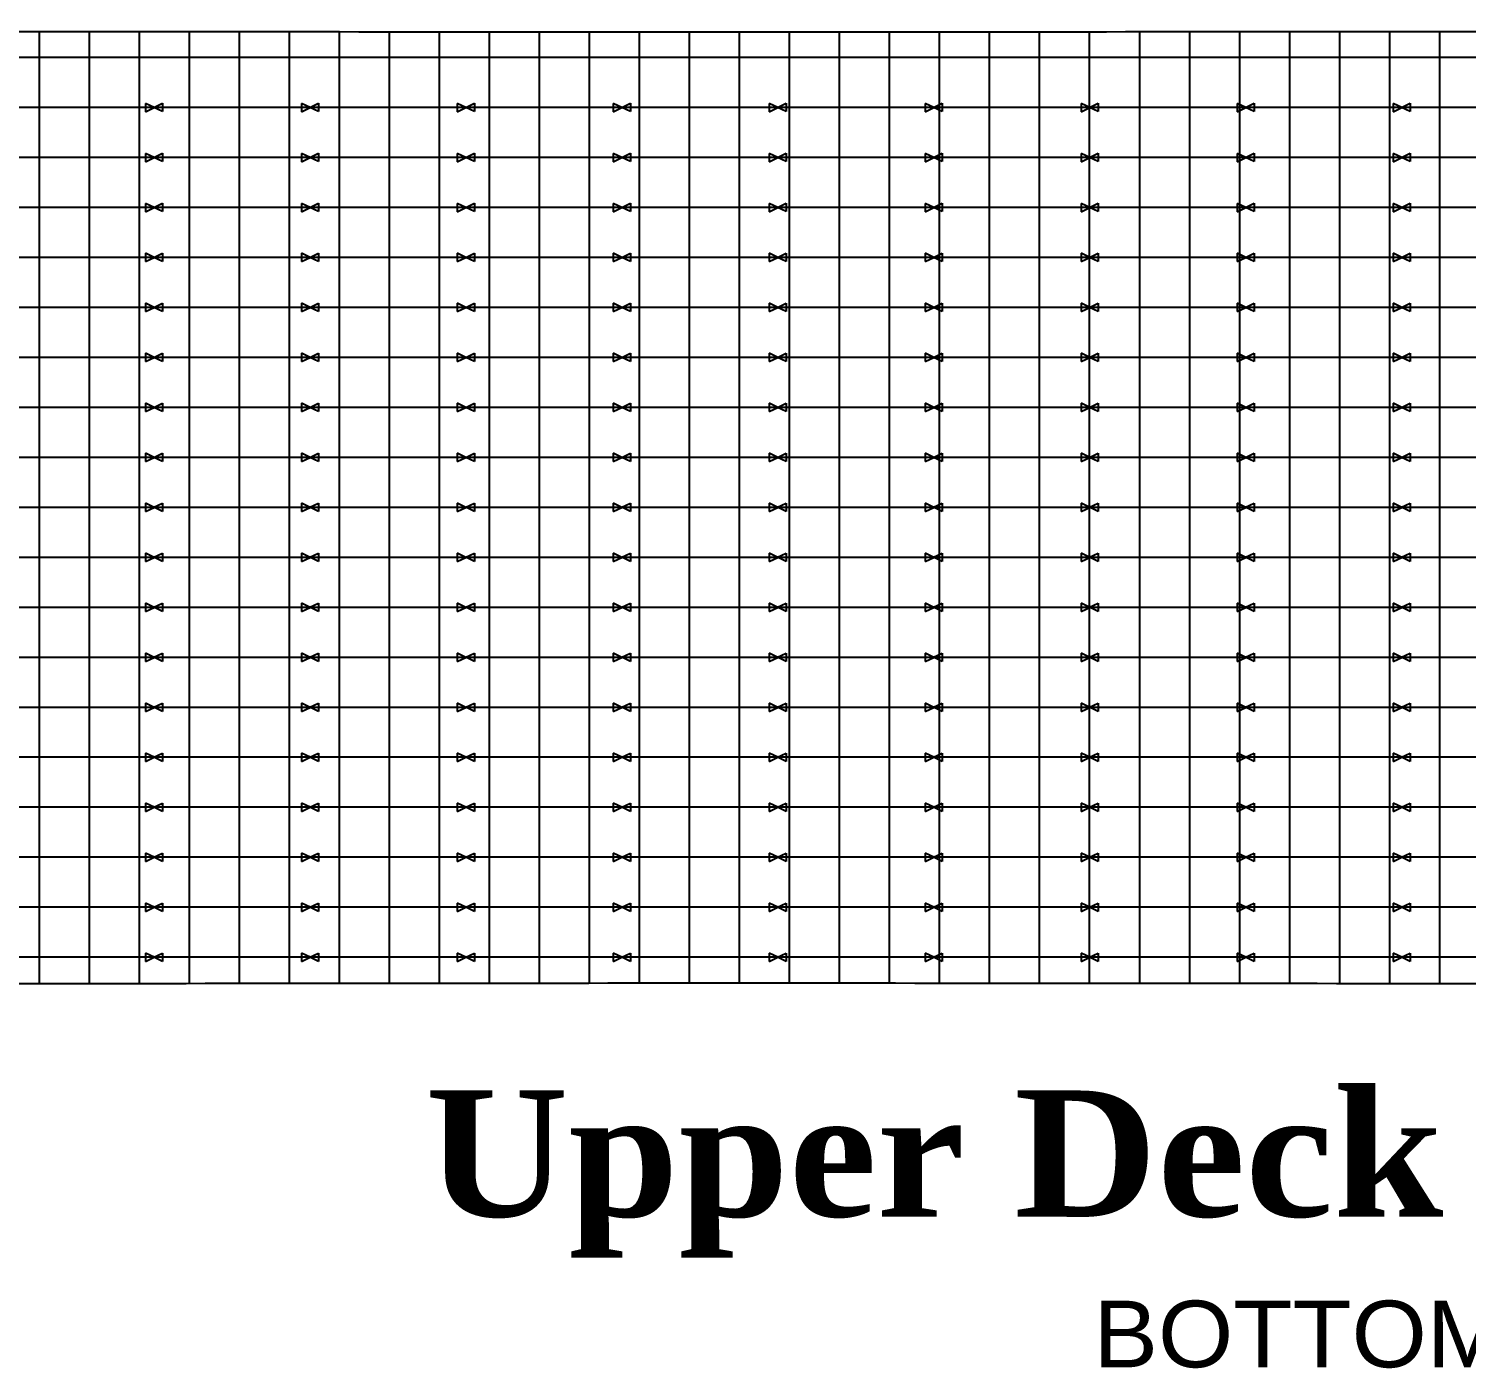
# Model space of a CAD drawing. Header units: millimetres. Extents: x -312175 to -205095, y 187857 to 277449.
# Drawn here: x -262059 to -244813, y 205973 to 222053 of the extents above; entities that cross this region are included whole.
import ezdxf

# ---------------------------------------------------------------- set-up
doc = ezdxf.new("R2010")
doc.units = ezdxf.units.MM
doc.header["$MEASUREMENT"] = 0
doc.layers.add('B.line', color=1, linetype='Continuous', lineweight=25)
doc.layers.add('WL-4 HB', color=1, linetype='Continuous')
doc.styles.add('MtXpl_Times_New_Roma_1', font='timesbd.ttf')
doc.styles.get("Standard").update_dxf_attribs({"font": 'arial.ttf', "height": 50})

msp = doc.modelspace()

# ---------------------------------------------------------------- linework, layer by layer
for p, q in [((-261935, 222020), (-261935, 210593)), ((-261335, 222020), (-261335, 210594)), ((-260735, 222020), (-260735, 210594)), ((-260135, 222019), (-260135, 210595)), ((-259535, 222018), (-259535, 210595)), ((-258935, 222018), (-258935, 210596)), ((-258335, 222017), (-258335, 210597)), ((-257735, 222017), (-257735, 210597)), ((-257135, 222016), (-257135, 210598)), ((-256535, 222016), (-256535, 210598)), ((-255935, 222015), (-255935, 210598)), ((-255335, 222015), (-255335, 210598)), ((-254735, 222015), (-254735, 210599)), ((-254135, 222015), (-254135, 210598)), ((-253535, 222015), (-253535, 210598)), ((-252935, 222016), (-252935, 210598)), ((-252335, 222016), (-252335, 210598)), ((-251735, 222016), (-251735, 210597)), ((-251135, 222017), (-251135, 210597)), ((-250535, 222017), (-250535, 210596)), ((-249935, 222018), (-249935, 210596)), ((-249335, 222019), (-249335, 210595)), ((-248735, 222019), (-248735, 210595)), ((-248135, 222020), (-248135, 210594)), ((-247535, 222020), (-247535, 210594)), ((-246935, 222020), (-246935, 210594)), ((-246335, 222020), (-246335, 210594)), ((-245735, 222020), (-245735, 210594)), ((-245135, 222019), (-245135, 210595)), ((-227781, 221707), (-277488, 221707)), ((-224978, 221107), (-281281, 221107)), ((-222378, 220507), (-282318, 220507)), ((-220034, 219907), (-283196, 219907)), ((-218233, 219307), (-284019, 219307)), ((-216733, 218707), (-284806, 218707)), ((-215436, 218107), (-285564, 218107)), ((-214268, 217507), (-286294, 217507)), ((-213177, 216907), (-287002, 216907)), ((-212121, 216307), (-287699, 216307)), ((-213177, 215707), (-287002, 215707)), ((-213177, 215707), (-287002, 215707)), ((-213177, 215707), (-287002, 215707)), ((-213177, 215707), (-287002, 215707)), ((-213177, 215707), (-287002, 215707)), ((-214268, 215107), (-286294, 215107)), ((-215436, 214507), (-285564, 214507)), ((-216733, 213907), (-284806, 213907)), ((-218233, 213307), (-284019, 213307)), ((-220034, 212707), (-283196, 212707)), ((-222378, 212107), (-282318, 212107)), ((-224978, 211507), (-281281, 211507)), ((-227781, 210907), (-277488, 210907))]:
    msp.add_line(p, q)
at = {"layer": 'B.line'}
for p, q in [((-260555, 221107), (-260658, 221157)), ((-260658, 221157), (-260658, 221107)), ((-260658, 221107), (-260658, 221057)), ((-260658, 221057), (-260555, 221107)), ((-260557, 221108), (-260453, 221158)), ((-260453, 221058), (-260557, 221108)), ((-260453, 221158), (-260453, 221108)), ((-260453, 221108), (-260453, 221058)), ((-258684, 221107), (-258788, 221157)), ((-258788, 221157), (-258788, 221107)), ((-258788, 221107), (-258788, 221057)), ((-258788, 221057), (-258684, 221107)), ((-258686, 221108), (-258582, 221158)), ((-258582, 221058), (-258686, 221108)), ((-258582, 221158), (-258582, 221108)), ((-258582, 221108), (-258582, 221058)), ((-256813, 221107), (-256917, 221157)), ((-256917, 221157), (-256917, 221107)), ((-256917, 221107), (-256917, 221057)), ((-256917, 221057), (-256813, 221107)), ((-256815, 221108), (-256712, 221158)), ((-256712, 221058), (-256815, 221108)), ((-256712, 221158), (-256712, 221108)), ((-256712, 221108), (-256712, 221058)), ((-254942, 221107), (-255046, 221157)), ((-255046, 221157), (-255046, 221107)), ((-255046, 221107), (-255046, 221057)), ((-255046, 221057), (-254942, 221107)), ((-254945, 221108), (-254841, 221158)), ((-254841, 221058), (-254945, 221108)), ((-254841, 221158), (-254841, 221108)), ((-254841, 221108), (-254841, 221058)), ((-253071, 221107), (-253175, 221157)), ((-253175, 221157), (-253175, 221107)), ((-253175, 221107), (-253175, 221057)), ((-253175, 221057), (-253071, 221107)), ((-253074, 221108), (-252970, 221158)), ((-252970, 221058), (-253074, 221108)), ((-252970, 221158), (-252970, 221108)), ((-252970, 221108), (-252970, 221058)), ((-251200, 221107), (-251304, 221157)), ((-251304, 221157), (-251304, 221107)), ((-251304, 221107), (-251304, 221057)), ((-251304, 221057), (-251200, 221107)), ((-251203, 221108), (-251099, 221158)), ((-251099, 221058), (-251203, 221108)), ((-251099, 221158), (-251099, 221108)), ((-251099, 221108), (-251099, 221058)), ((-249329, 221107), (-249433, 221157)), ((-249433, 221157), (-249433, 221107)), ((-249433, 221107), (-249433, 221057)), ((-249433, 221057), (-249329, 221107)), ((-249332, 221108), (-249228, 221158)), ((-249228, 221058), (-249332, 221108)), ((-249228, 221158), (-249228, 221108)), ((-249228, 221108), (-249228, 221058)), ((-247458, 221107), (-247562, 221157)), ((-247562, 221157), (-247562, 221107)), ((-247562, 221107), (-247562, 221057)), ((-247562, 221057), (-247458, 221107)), ((-247461, 221108), (-247357, 221158)), ((-247357, 221058), (-247461, 221108)), ((-247357, 221158), (-247357, 221108)), ((-247357, 221108), (-247357, 221058)), ((-245587, 221107), (-245691, 221157)), ((-245691, 221157), (-245691, 221107)), ((-245691, 221107), (-245691, 221057)), ((-245691, 221057), (-245587, 221107)), ((-245590, 221108), (-245486, 221158)), ((-245486, 221058), (-245590, 221108)), ((-245486, 221158), (-245486, 221108)), ((-245486, 221108), (-245486, 221058)), ((-260555, 220507), (-260658, 220557)), ((-260658, 220557), (-260658, 220507)), ((-260658, 220507), (-260658, 220457)), ((-260658, 220457), (-260555, 220507)), ((-260557, 220508), (-260453, 220558)), ((-260453, 220458), (-260557, 220508)), ((-260453, 220558), (-260453, 220508)), ((-260453, 220508), (-260453, 220458)), ((-258684, 220507), (-258788, 220557)), ((-258788, 220557), (-258788, 220507)), ((-258788, 220507), (-258788, 220457)), ((-258788, 220457), (-258684, 220507)), ((-258686, 220508), (-258582, 220558)), ((-258582, 220458), (-258686, 220508)), ((-258582, 220558), (-258582, 220508)), ((-258582, 220508), (-258582, 220458)), ((-256813, 220507), (-256917, 220557)), ((-256917, 220557), (-256917, 220507)), ((-256917, 220507), (-256917, 220457)), ((-256917, 220457), (-256813, 220507)), ((-256815, 220508), (-256712, 220558)), ((-256712, 220458), (-256815, 220508)), ((-256712, 220558), (-256712, 220508)), ((-256712, 220508), (-256712, 220458)), ((-254942, 220507), (-255046, 220557)), ((-255046, 220557), (-255046, 220507)), ((-255046, 220507), (-255046, 220457)), ((-255046, 220457), (-254942, 220507)), ((-254945, 220508), (-254841, 220558)), ((-254841, 220458), (-254945, 220508)), ((-254841, 220558), (-254841, 220508)), ((-254841, 220508), (-254841, 220458)), ((-253071, 220507), (-253175, 220557)), ((-253175, 220557), (-253175, 220507)), ((-253175, 220507), (-253175, 220457)), ((-253175, 220457), (-253071, 220507)), ((-253074, 220508), (-252970, 220558)), ((-252970, 220458), (-253074, 220508)), ((-252970, 220558), (-252970, 220508)), ((-252970, 220508), (-252970, 220458)), ((-251200, 220507), (-251304, 220557)), ((-251304, 220557), (-251304, 220507)), ((-251304, 220507), (-251304, 220457)), ((-251304, 220457), (-251200, 220507)), ((-251203, 220508), (-251099, 220558)), ((-251099, 220458), (-251203, 220508)), ((-251099, 220558), (-251099, 220508)), ((-251099, 220508), (-251099, 220458)), ((-249329, 220507), (-249433, 220557)), ((-249433, 220557), (-249433, 220507)), ((-249433, 220507), (-249433, 220457)), ((-249433, 220457), (-249329, 220507)), ((-249332, 220508), (-249228, 220558)), ((-249228, 220458), (-249332, 220508)), ((-249228, 220558), (-249228, 220508)), ((-249228, 220508), (-249228, 220458)), ((-247458, 220507), (-247562, 220557)), ((-247562, 220557), (-247562, 220507)), ((-247562, 220507), (-247562, 220457)), ((-247562, 220457), (-247458, 220507)), ((-247461, 220508), (-247357, 220558)), ((-247357, 220458), (-247461, 220508)), ((-247357, 220558), (-247357, 220508)), ((-247357, 220508), (-247357, 220458)), ((-245587, 220507), (-245691, 220557)), ((-245691, 220557), (-245691, 220507)), ((-245691, 220507), (-245691, 220457)), ((-245691, 220457), (-245587, 220507)), ((-245590, 220508), (-245486, 220558)), ((-245486, 220458), (-245590, 220508)), ((-245486, 220558), (-245486, 220508)), ((-245486, 220508), (-245486, 220458)), ((-260555, 219907), (-260658, 219957)), ((-260658, 219957), (-260658, 219907)), ((-260658, 219907), (-260658, 219857)), ((-260658, 219857), (-260555, 219907)), ((-260557, 219908), (-260453, 219958)), ((-260453, 219858), (-260557, 219908)), ((-260453, 219958), (-260453, 219908)), ((-260453, 219908), (-260453, 219858)), ((-258684, 219907), (-258788, 219957)), ((-258788, 219957), (-258788, 219907)), ((-258788, 219907), (-258788, 219857)), ((-258788, 219857), (-258684, 219907)), ((-258686, 219908), (-258582, 219958)), ((-258582, 219858), (-258686, 219908)), ((-258582, 219958), (-258582, 219908)), ((-258582, 219908), (-258582, 219858)), ((-256813, 219907), (-256917, 219957)), ((-256917, 219957), (-256917, 219907)), ((-256917, 219907), (-256917, 219857)), ((-256917, 219857), (-256813, 219907)), ((-256815, 219908), (-256712, 219958)), ((-256712, 219858), (-256815, 219908)), ((-256712, 219958), (-256712, 219908)), ((-256712, 219908), (-256712, 219858)), ((-254942, 219907), (-255046, 219957)), ((-255046, 219957), (-255046, 219907)), ((-255046, 219907), (-255046, 219857)), ((-255046, 219857), (-254942, 219907)), ((-254945, 219908), (-254841, 219958)), ((-254841, 219858), (-254945, 219908)), ((-254841, 219958), (-254841, 219908)), ((-254841, 219908), (-254841, 219858)), ((-253071, 219907), (-253175, 219957)), ((-253175, 219957), (-253175, 219907)), ((-253175, 219907), (-253175, 219857)), ((-253175, 219857), (-253071, 219907)), ((-253074, 219908), (-252970, 219958)), ((-252970, 219858), (-253074, 219908)), ((-252970, 219958), (-252970, 219908)), ((-252970, 219908), (-252970, 219858)), ((-251200, 219907), (-251304, 219957)), ((-251304, 219957), (-251304, 219907)), ((-251304, 219907), (-251304, 219857)), ((-251304, 219857), (-251200, 219907)), ((-251203, 219908), (-251099, 219958)), ((-251099, 219858), (-251203, 219908)), ((-251099, 219958), (-251099, 219908)), ((-251099, 219908), (-251099, 219858)), ((-249329, 219907), (-249433, 219957)), ((-249433, 219957), (-249433, 219907)), ((-249433, 219907), (-249433, 219857)), ((-249433, 219857), (-249329, 219907)), ((-249332, 219908), (-249228, 219958)), ((-249228, 219858), (-249332, 219908)), ((-249228, 219958), (-249228, 219908)), ((-249228, 219908), (-249228, 219858)), ((-247458, 219907), (-247562, 219957)), ((-247562, 219957), (-247562, 219907)), ((-247562, 219907), (-247562, 219857)), ((-247562, 219857), (-247458, 219907)), ((-247461, 219908), (-247357, 219958)), ((-247357, 219858), (-247461, 219908)), ((-247357, 219958), (-247357, 219908)), ((-247357, 219908), (-247357, 219858)), ((-245587, 219907), (-245691, 219957)), ((-245691, 219957), (-245691, 219907)), ((-245691, 219907), (-245691, 219857)), ((-245691, 219857), (-245587, 219907)), ((-245590, 219908), (-245486, 219958)), ((-245486, 219858), (-245590, 219908)), ((-245486, 219958), (-245486, 219908)), ((-245486, 219908), (-245486, 219858)), ((-260555, 219307), (-260658, 219357)), ((-260658, 219357), (-260658, 219307)), ((-260658, 219307), (-260658, 219257)), ((-260658, 219257), (-260555, 219307)), ((-260557, 219308), (-260453, 219358)), ((-260453, 219258), (-260557, 219308)), ((-260453, 219358), (-260453, 219308)), ((-260453, 219308), (-260453, 219258)), ((-258684, 219307), (-258788, 219357)), ((-258788, 219357), (-258788, 219307)), ((-258788, 219307), (-258788, 219257)), ((-258788, 219257), (-258684, 219307)), ((-258686, 219308), (-258582, 219358)), ((-258582, 219258), (-258686, 219308)), ((-258582, 219358), (-258582, 219308)), ((-258582, 219308), (-258582, 219258)), ((-256813, 219307), (-256917, 219357)), ((-256917, 219357), (-256917, 219307)), ((-256917, 219307), (-256917, 219257)), ((-256917, 219257), (-256813, 219307)), ((-256815, 219308), (-256712, 219358)), ((-256712, 219258), (-256815, 219308)), ((-256712, 219358), (-256712, 219308)), ((-256712, 219308), (-256712, 219258)), ((-254942, 219307), (-255046, 219357)), ((-255046, 219357), (-255046, 219307)), ((-255046, 219307), (-255046, 219257)), ((-255046, 219257), (-254942, 219307)), ((-254945, 219308), (-254841, 219358)), ((-254841, 219258), (-254945, 219308)), ((-254841, 219358), (-254841, 219308)), ((-254841, 219308), (-254841, 219258)), ((-253071, 219307), (-253175, 219357)), ((-253175, 219357), (-253175, 219307)), ((-253175, 219307), (-253175, 219257)), ((-253175, 219257), (-253071, 219307)), ((-253074, 219308), (-252970, 219358)), ((-252970, 219258), (-253074, 219308)), ((-252970, 219358), (-252970, 219308)), ((-252970, 219308), (-252970, 219258)), ((-251200, 219307), (-251304, 219357)), ((-251304, 219357), (-251304, 219307)), ((-251304, 219307), (-251304, 219257)), ((-251304, 219257), (-251200, 219307)), ((-251203, 219308), (-251099, 219358)), ((-251099, 219258), (-251203, 219308)), ((-251099, 219358), (-251099, 219308)), ((-251099, 219308), (-251099, 219258)), ((-249329, 219307), (-249433, 219357)), ((-249433, 219357), (-249433, 219307)), ((-249433, 219307), (-249433, 219257)), ((-249433, 219257), (-249329, 219307)), ((-249332, 219308), (-249228, 219358)), ((-249228, 219258), (-249332, 219308)), ((-249228, 219358), (-249228, 219308)), ((-249228, 219308), (-249228, 219258)), ((-247458, 219307), (-247562, 219357)), ((-247562, 219357), (-247562, 219307)), ((-247562, 219307), (-247562, 219257)), ((-247562, 219257), (-247458, 219307)), ((-247461, 219308), (-247357, 219358)), ((-247357, 219258), (-247461, 219308)), ((-247357, 219358), (-247357, 219308)), ((-247357, 219308), (-247357, 219258)), ((-245587, 219307), (-245691, 219357)), ((-245691, 219357), (-245691, 219307)), ((-245691, 219307), (-245691, 219257)), ((-245691, 219257), (-245587, 219307)), ((-245590, 219308), (-245486, 219358)), ((-245486, 219258), (-245590, 219308)), ((-245486, 219358), (-245486, 219308)), ((-245486, 219308), (-245486, 219258)), ((-260555, 218707), (-260658, 218757)), ((-260658, 218757), (-260658, 218707)), ((-260658, 218707), (-260658, 218657)), ((-260658, 218657), (-260555, 218707)), ((-260557, 218708), (-260453, 218758)), ((-260453, 218658), (-260557, 218708)), ((-260453, 218758), (-260453, 218708)), ((-260453, 218708), (-260453, 218658)), ((-258684, 218707), (-258788, 218757)), ((-258788, 218757), (-258788, 218707)), ((-258788, 218707), (-258788, 218657)), ((-258788, 218657), (-258684, 218707)), ((-258686, 218708), (-258582, 218758)), ((-258582, 218658), (-258686, 218708)), ((-258582, 218758), (-258582, 218708)), ((-258582, 218708), (-258582, 218658)), ((-256813, 218707), (-256917, 218757)), ((-256917, 218757), (-256917, 218707)), ((-256917, 218707), (-256917, 218657)), ((-256917, 218657), (-256813, 218707)), ((-256815, 218708), (-256712, 218758)), ((-256712, 218658), (-256815, 218708)), ((-256712, 218758), (-256712, 218708)), ((-256712, 218708), (-256712, 218658)), ((-254942, 218707), (-255046, 218757)), ((-255046, 218757), (-255046, 218707)), ((-255046, 218707), (-255046, 218657)), ((-255046, 218657), (-254942, 218707)), ((-254945, 218708), (-254841, 218758)), ((-254841, 218658), (-254945, 218708)), ((-254841, 218758), (-254841, 218708)), ((-254841, 218708), (-254841, 218658)), ((-253071, 218707), (-253175, 218757)), ((-253175, 218757), (-253175, 218707)), ((-253175, 218707), (-253175, 218657)), ((-253175, 218657), (-253071, 218707)), ((-253074, 218708), (-252970, 218758)), ((-252970, 218658), (-253074, 218708)), ((-252970, 218758), (-252970, 218708)), ((-252970, 218708), (-252970, 218658)), ((-251200, 218707), (-251304, 218757)), ((-251304, 218757), (-251304, 218707)), ((-251304, 218707), (-251304, 218657)), ((-251304, 218657), (-251200, 218707)), ((-251203, 218708), (-251099, 218758)), ((-251099, 218658), (-251203, 218708)), ((-251099, 218758), (-251099, 218708)), ((-251099, 218708), (-251099, 218658)), ((-249329, 218707), (-249433, 218757)), ((-249433, 218757), (-249433, 218707)), ((-249433, 218707), (-249433, 218657)), ((-249433, 218657), (-249329, 218707)), ((-249332, 218708), (-249228, 218758)), ((-249228, 218658), (-249332, 218708)), ((-249228, 218758), (-249228, 218708)), ((-249228, 218708), (-249228, 218658)), ((-247458, 218707), (-247562, 218757)), ((-247562, 218757), (-247562, 218707)), ((-247562, 218707), (-247562, 218657)), ((-247562, 218657), (-247458, 218707)), ((-247461, 218708), (-247357, 218758)), ((-247357, 218658), (-247461, 218708)), ((-247357, 218758), (-247357, 218708)), ((-247357, 218708), (-247357, 218658)), ((-245587, 218707), (-245691, 218757)), ((-245691, 218757), (-245691, 218707)), ((-245691, 218707), (-245691, 218657)), ((-245691, 218657), (-245587, 218707)), ((-245590, 218708), (-245486, 218758)), ((-245486, 218658), (-245590, 218708)), ((-245486, 218758), (-245486, 218708)), ((-245486, 218708), (-245486, 218658)), ((-260555, 218107), (-260658, 218157)), ((-260658, 218157), (-260658, 218107)), ((-260557, 218108), (-260453, 218158)), ((-260453, 218158), (-260453, 218108)), ((-258684, 218107), (-258788, 218157)), ((-258788, 218157), (-258788, 218107)), ((-258686, 218108), (-258582, 218158)), ((-258582, 218158), (-258582, 218108)), ((-256813, 218107), (-256917, 218157)), ((-256917, 218157), (-256917, 218107)), ((-256815, 218108), (-256712, 218158)), ((-256712, 218158), (-256712, 218108)), ((-254942, 218107), (-255046, 218157)), ((-255046, 218157), (-255046, 218107)), ((-254945, 218108), (-254841, 218158)), ((-254841, 218158), (-254841, 218108)), ((-253071, 218107), (-253175, 218157)), ((-253175, 218157), (-253175, 218107)), ((-253074, 218108), (-252970, 218158)), ((-252970, 218158), (-252970, 218108)), ((-251200, 218107), (-251304, 218157)), ((-251304, 218157), (-251304, 218107)), ((-251203, 218108), (-251099, 218158)), ((-251099, 218158), (-251099, 218108)), ((-249329, 218107), (-249433, 218157)), ((-249433, 218157), (-249433, 218107)), ((-249332, 218108), (-249228, 218158)), ((-249228, 218158), (-249228, 218108)), ((-247458, 218107), (-247562, 218157)), ((-247562, 218157), (-247562, 218107)), ((-247461, 218108), (-247357, 218158)), ((-247357, 218158), (-247357, 218108)), ((-245587, 218107), (-245691, 218157)), ((-245691, 218157), (-245691, 218107)), ((-245590, 218108), (-245486, 218158)), ((-245486, 218158), (-245486, 218108)), ((-260658, 218107), (-260658, 218057)), ((-260658, 218057), (-260555, 218107)), ((-260453, 218058), (-260557, 218108)), ((-260453, 218108), (-260453, 218058)), ((-258788, 218107), (-258788, 218057)), ((-258788, 218057), (-258684, 218107)), ((-258582, 218058), (-258686, 218108)), ((-258582, 218108), (-258582, 218058)), ((-256917, 218107), (-256917, 218057)), ((-256917, 218057), (-256813, 218107)), ((-256712, 218058), (-256815, 218108)), ((-256712, 218108), (-256712, 218058)), ((-255046, 218107), (-255046, 218057)), ((-255046, 218057), (-254942, 218107)), ((-254841, 218058), (-254945, 218108)), ((-254841, 218108), (-254841, 218058)), ((-253175, 218107), (-253175, 218057)), ((-253175, 218057), (-253071, 218107)), ((-252970, 218058), (-253074, 218108)), ((-252970, 218108), (-252970, 218058)), ((-251304, 218107), (-251304, 218057)), ((-251304, 218057), (-251200, 218107)), ((-251099, 218058), (-251203, 218108)), ((-251099, 218108), (-251099, 218058)), ((-249433, 218107), (-249433, 218057)), ((-249433, 218057), (-249329, 218107)), ((-249228, 218058), (-249332, 218108)), ((-249228, 218108), (-249228, 218058)), ((-247562, 218107), (-247562, 218057)), ((-247562, 218057), (-247458, 218107)), ((-247357, 218058), (-247461, 218108)), ((-247357, 218108), (-247357, 218058)), ((-245691, 218107), (-245691, 218057)), ((-245691, 218057), (-245587, 218107)), ((-245486, 218058), (-245590, 218108)), ((-245486, 218108), (-245486, 218058)), ((-260555, 217507), (-260658, 217557)), ((-260658, 217557), (-260658, 217507)), ((-260658, 217507), (-260658, 217457)), ((-260658, 217457), (-260555, 217507)), ((-260557, 217508), (-260453, 217558)), ((-260453, 217458), (-260557, 217508)), ((-260453, 217558), (-260453, 217508)), ((-260453, 217508), (-260453, 217458)), ((-258684, 217507), (-258788, 217557)), ((-258788, 217557), (-258788, 217507)), ((-258788, 217507), (-258788, 217457)), ((-258788, 217457), (-258684, 217507)), ((-258686, 217508), (-258582, 217558)), ((-258582, 217458), (-258686, 217508)), ((-258582, 217558), (-258582, 217508)), ((-258582, 217508), (-258582, 217458)), ((-256813, 217507), (-256917, 217557)), ((-256917, 217557), (-256917, 217507)), ((-256917, 217507), (-256917, 217457)), ((-256917, 217457), (-256813, 217507)), ((-256815, 217508), (-256712, 217558)), ((-256712, 217458), (-256815, 217508)), ((-256712, 217558), (-256712, 217508)), ((-256712, 217508), (-256712, 217458)), ((-254942, 217507), (-255046, 217557)), ((-255046, 217557), (-255046, 217507)), ((-255046, 217507), (-255046, 217457)), ((-255046, 217457), (-254942, 217507)), ((-254945, 217508), (-254841, 217558)), ((-254841, 217458), (-254945, 217508)), ((-254841, 217558), (-254841, 217508)), ((-254841, 217508), (-254841, 217458)), ((-253071, 217507), (-253175, 217557)), ((-253175, 217557), (-253175, 217507)), ((-253175, 217507), (-253175, 217457)), ((-253175, 217457), (-253071, 217507)), ((-253074, 217508), (-252970, 217558)), ((-252970, 217458), (-253074, 217508)), ((-252970, 217558), (-252970, 217508)), ((-252970, 217508), (-252970, 217458)), ((-251200, 217507), (-251304, 217557)), ((-251304, 217557), (-251304, 217507)), ((-251304, 217507), (-251304, 217457)), ((-251304, 217457), (-251200, 217507)), ((-251203, 217508), (-251099, 217558)), ((-251099, 217458), (-251203, 217508)), ((-251099, 217558), (-251099, 217508)), ((-251099, 217508), (-251099, 217458)), ((-249329, 217507), (-249433, 217557)), ((-249433, 217557), (-249433, 217507)), ((-249433, 217507), (-249433, 217457)), ((-249433, 217457), (-249329, 217507)), ((-249332, 217508), (-249228, 217558)), ((-249228, 217458), (-249332, 217508)), ((-249228, 217558), (-249228, 217508)), ((-249228, 217508), (-249228, 217458)), ((-247458, 217507), (-247562, 217557)), ((-247562, 217557), (-247562, 217507)), ((-247562, 217507), (-247562, 217457)), ((-247562, 217457), (-247458, 217507)), ((-247461, 217508), (-247357, 217558)), ((-247357, 217458), (-247461, 217508)), ((-247357, 217558), (-247357, 217508)), ((-247357, 217508), (-247357, 217458)), ((-245587, 217507), (-245691, 217557)), ((-245691, 217557), (-245691, 217507)), ((-245691, 217507), (-245691, 217457)), ((-245691, 217457), (-245587, 217507)), ((-245590, 217508), (-245486, 217558)), ((-245486, 217458), (-245590, 217508)), ((-245486, 217558), (-245486, 217508)), ((-245486, 217508), (-245486, 217458)), ((-260555, 216907), (-260658, 216957)), ((-260658, 216957), (-260658, 216907)), ((-260557, 216908), (-260453, 216958)), ((-260453, 216958), (-260453, 216908)), ((-258684, 216907), (-258788, 216957)), ((-258788, 216957), (-258788, 216907)), ((-258686, 216908), (-258582, 216958)), ((-258582, 216958), (-258582, 216908)), ((-256813, 216907), (-256917, 216957)), ((-256917, 216957), (-256917, 216907)), ((-256815, 216908), (-256712, 216958)), ((-256712, 216958), (-256712, 216908)), ((-254942, 216907), (-255046, 216957)), ((-255046, 216957), (-255046, 216907)), ((-254945, 216908), (-254841, 216958)), ((-254841, 216958), (-254841, 216908)), ((-253071, 216907), (-253175, 216957)), ((-253175, 216957), (-253175, 216907)), ((-253074, 216908), (-252970, 216958)), ((-252970, 216958), (-252970, 216908)), ((-251200, 216907), (-251304, 216957)), ((-251304, 216957), (-251304, 216907)), ((-251203, 216908), (-251099, 216958)), ((-251099, 216958), (-251099, 216908)), ((-249329, 216907), (-249433, 216957)), ((-249433, 216957), (-249433, 216907)), ((-249332, 216908), (-249228, 216958)), ((-249228, 216958), (-249228, 216908)), ((-247458, 216907), (-247562, 216957)), ((-247562, 216957), (-247562, 216907)), ((-247461, 216908), (-247357, 216958)), ((-247357, 216958), (-247357, 216908)), ((-245587, 216907), (-245691, 216957)), ((-245691, 216957), (-245691, 216907)), ((-245590, 216908), (-245486, 216958)), ((-245486, 216958), (-245486, 216908)), ((-260658, 216907), (-260658, 216857)), ((-260658, 216857), (-260555, 216907)), ((-260453, 216858), (-260557, 216908)), ((-260453, 216908), (-260453, 216858)), ((-258788, 216907), (-258788, 216857)), ((-258788, 216857), (-258684, 216907)), ((-258582, 216858), (-258686, 216908)), ((-258582, 216908), (-258582, 216858)), ((-256917, 216907), (-256917, 216857)), ((-256917, 216857), (-256813, 216907)), ((-256712, 216858), (-256815, 216908)), ((-256712, 216908), (-256712, 216858)), ((-255046, 216907), (-255046, 216857)), ((-255046, 216857), (-254942, 216907)), ((-254841, 216858), (-254945, 216908)), ((-254841, 216908), (-254841, 216858)), ((-253175, 216907), (-253175, 216857)), ((-253175, 216857), (-253071, 216907)), ((-252970, 216858), (-253074, 216908)), ((-252970, 216908), (-252970, 216858)), ((-251304, 216907), (-251304, 216857)), ((-251304, 216857), (-251200, 216907)), ((-251099, 216858), (-251203, 216908)), ((-251099, 216908), (-251099, 216858)), ((-249433, 216907), (-249433, 216857)), ((-249433, 216857), (-249329, 216907)), ((-249228, 216858), (-249332, 216908)), ((-249228, 216908), (-249228, 216858)), ((-247562, 216907), (-247562, 216857)), ((-247562, 216857), (-247458, 216907)), ((-247357, 216858), (-247461, 216908)), ((-247357, 216908), (-247357, 216858)), ((-245691, 216907), (-245691, 216857)), ((-245691, 216857), (-245587, 216907)), ((-245486, 216858), (-245590, 216908)), ((-245486, 216908), (-245486, 216858)), ((-260555, 216307), (-260658, 216357)), ((-260658, 216357), (-260658, 216307)), ((-260658, 216307), (-260658, 216257)), ((-260658, 216257), (-260555, 216307)), ((-260557, 216308), (-260453, 216358)), ((-260453, 216258), (-260557, 216308)), ((-260453, 216358), (-260453, 216308)), ((-260453, 216308), (-260453, 216258)), ((-258684, 216307), (-258788, 216357)), ((-258788, 216357), (-258788, 216307)), ((-258788, 216307), (-258788, 216257)), ((-258788, 216257), (-258684, 216307)), ((-258686, 216308), (-258582, 216358)), ((-258582, 216258), (-258686, 216308)), ((-258582, 216358), (-258582, 216308)), ((-258582, 216308), (-258582, 216258)), ((-256813, 216307), (-256917, 216357)), ((-256917, 216357), (-256917, 216307)), ((-256917, 216307), (-256917, 216257)), ((-256917, 216257), (-256813, 216307)), ((-256815, 216308), (-256712, 216358)), ((-256712, 216258), (-256815, 216308)), ((-256712, 216358), (-256712, 216308)), ((-256712, 216308), (-256712, 216258)), ((-254942, 216307), (-255046, 216357)), ((-255046, 216357), (-255046, 216307)), ((-255046, 216307), (-255046, 216257)), ((-255046, 216257), (-254942, 216307)), ((-254945, 216308), (-254841, 216358)), ((-254841, 216258), (-254945, 216308)), ((-254841, 216358), (-254841, 216308)), ((-254841, 216308), (-254841, 216258)), ((-253071, 216307), (-253175, 216357)), ((-253175, 216357), (-253175, 216307)), ((-253175, 216307), (-253175, 216257)), ((-253175, 216257), (-253071, 216307)), ((-253074, 216308), (-252970, 216358)), ((-252970, 216258), (-253074, 216308)), ((-252970, 216358), (-252970, 216308)), ((-252970, 216308), (-252970, 216258)), ((-251200, 216307), (-251304, 216357)), ((-251304, 216357), (-251304, 216307)), ((-251304, 216307), (-251304, 216257)), ((-251304, 216257), (-251200, 216307)), ((-251203, 216308), (-251099, 216358)), ((-251099, 216258), (-251203, 216308)), ((-251099, 216358), (-251099, 216308)), ((-251099, 216308), (-251099, 216258)), ((-249329, 216307), (-249433, 216357)), ((-249433, 216357), (-249433, 216307)), ((-249433, 216307), (-249433, 216257)), ((-249433, 216257), (-249329, 216307)), ((-249332, 216308), (-249228, 216358)), ((-249228, 216258), (-249332, 216308)), ((-249228, 216358), (-249228, 216308)), ((-249228, 216308), (-249228, 216258)), ((-247458, 216307), (-247562, 216357)), ((-247562, 216357), (-247562, 216307)), ((-247562, 216307), (-247562, 216257)), ((-247562, 216257), (-247458, 216307)), ((-247461, 216308), (-247357, 216358)), ((-247357, 216258), (-247461, 216308)), ((-247357, 216358), (-247357, 216308)), ((-247357, 216308), (-247357, 216258)), ((-245587, 216307), (-245691, 216357)), ((-245691, 216357), (-245691, 216307)), ((-245691, 216307), (-245691, 216257)), ((-245691, 216257), (-245587, 216307)), ((-245590, 216308), (-245486, 216358)), ((-245486, 216258), (-245590, 216308)), ((-245486, 216358), (-245486, 216308)), ((-245486, 216308), (-245486, 216258)), ((-260555, 215707), (-260658, 215757)), ((-260658, 215757), (-260658, 215707)), ((-260557, 215708), (-260453, 215758)), ((-260453, 215758), (-260453, 215708)), ((-258684, 215707), (-258788, 215757)), ((-258788, 215757), (-258788, 215707)), ((-258686, 215708), (-258582, 215758)), ((-258582, 215758), (-258582, 215708)), ((-256813, 215707), (-256917, 215757)), ((-256917, 215757), (-256917, 215707)), ((-256815, 215708), (-256712, 215758)), ((-256712, 215758), (-256712, 215708)), ((-254942, 215707), (-255046, 215757)), ((-255046, 215757), (-255046, 215707)), ((-254945, 215708), (-254841, 215758)), ((-254841, 215758), (-254841, 215708)), ((-253071, 215707), (-253175, 215757)), ((-253175, 215757), (-253175, 215707)), ((-253074, 215708), (-252970, 215758)), ((-252970, 215758), (-252970, 215708)), ((-251200, 215707), (-251304, 215757)), ((-251304, 215757), (-251304, 215707)), ((-251203, 215708), (-251099, 215758)), ((-251099, 215758), (-251099, 215708)), ((-249329, 215707), (-249433, 215757)), ((-249433, 215757), (-249433, 215707)), ((-249332, 215708), (-249228, 215758)), ((-249228, 215758), (-249228, 215708)), ((-247458, 215707), (-247562, 215757)), ((-247562, 215757), (-247562, 215707)), ((-247461, 215708), (-247357, 215758)), ((-247357, 215758), (-247357, 215708)), ((-245587, 215707), (-245691, 215757)), ((-245691, 215757), (-245691, 215707)), ((-245590, 215708), (-245486, 215758)), ((-245486, 215758), (-245486, 215708)), ((-260658, 215707), (-260658, 215657)), ((-260658, 215657), (-260555, 215707)), ((-260453, 215658), (-260557, 215708)), ((-260453, 215708), (-260453, 215658)), ((-258788, 215707), (-258788, 215657)), ((-258788, 215657), (-258684, 215707)), ((-258582, 215658), (-258686, 215708)), ((-258582, 215708), (-258582, 215658)), ((-256917, 215707), (-256917, 215657)), ((-256917, 215657), (-256813, 215707)), ((-256712, 215658), (-256815, 215708)), ((-256712, 215708), (-256712, 215658)), ((-255046, 215707), (-255046, 215657)), ((-255046, 215657), (-254942, 215707)), ((-254841, 215658), (-254945, 215708)), ((-254841, 215708), (-254841, 215658)), ((-253175, 215707), (-253175, 215657)), ((-253175, 215657), (-253071, 215707)), ((-252970, 215658), (-253074, 215708)), ((-252970, 215708), (-252970, 215658)), ((-251304, 215707), (-251304, 215657)), ((-251304, 215657), (-251200, 215707)), ((-251099, 215658), (-251203, 215708)), ((-251099, 215708), (-251099, 215658)), ((-249433, 215707), (-249433, 215657)), ((-249433, 215657), (-249329, 215707)), ((-249228, 215658), (-249332, 215708)), ((-249228, 215708), (-249228, 215658)), ((-247562, 215707), (-247562, 215657)), ((-247562, 215657), (-247458, 215707)), ((-247357, 215658), (-247461, 215708)), ((-247357, 215708), (-247357, 215658)), ((-245691, 215707), (-245691, 215657)), ((-245691, 215657), (-245587, 215707)), ((-245486, 215658), (-245590, 215708)), ((-245486, 215708), (-245486, 215658)), ((-260555, 215107), (-260658, 215157)), ((-260658, 215157), (-260658, 215107)), ((-260658, 215107), (-260658, 215057)), ((-260658, 215057), (-260555, 215107)), ((-260557, 215108), (-260453, 215158)), ((-260453, 215058), (-260557, 215108)), ((-260453, 215158), (-260453, 215108)), ((-260453, 215108), (-260453, 215058)), ((-258684, 215107), (-258788, 215157)), ((-258788, 215157), (-258788, 215107)), ((-258788, 215107), (-258788, 215057)), ((-258788, 215057), (-258684, 215107)), ((-258686, 215108), (-258582, 215158)), ((-258582, 215058), (-258686, 215108)), ((-258582, 215158), (-258582, 215108)), ((-258582, 215108), (-258582, 215058)), ((-256813, 215107), (-256917, 215157)), ((-256917, 215157), (-256917, 215107)), ((-256917, 215107), (-256917, 215057)), ((-256917, 215057), (-256813, 215107)), ((-256815, 215108), (-256712, 215158)), ((-256712, 215058), (-256815, 215108)), ((-256712, 215158), (-256712, 215108)), ((-256712, 215108), (-256712, 215058)), ((-254942, 215107), (-255046, 215157)), ((-255046, 215157), (-255046, 215107)), ((-255046, 215107), (-255046, 215057)), ((-255046, 215057), (-254942, 215107)), ((-254945, 215108), (-254841, 215158)), ((-254841, 215058), (-254945, 215108)), ((-254841, 215158), (-254841, 215108)), ((-254841, 215108), (-254841, 215058)), ((-253071, 215107), (-253175, 215157)), ((-253175, 215157), (-253175, 215107)), ((-253175, 215107), (-253175, 215057)), ((-253175, 215057), (-253071, 215107)), ((-253074, 215108), (-252970, 215158)), ((-252970, 215058), (-253074, 215108)), ((-252970, 215158), (-252970, 215108)), ((-252970, 215108), (-252970, 215058)), ((-251200, 215107), (-251304, 215157)), ((-251304, 215157), (-251304, 215107)), ((-251304, 215107), (-251304, 215057)), ((-251304, 215057), (-251200, 215107)), ((-251203, 215108), (-251099, 215158)), ((-251099, 215058), (-251203, 215108)), ((-251099, 215158), (-251099, 215108)), ((-251099, 215108), (-251099, 215058)), ((-249329, 215107), (-249433, 215157)), ((-249433, 215157), (-249433, 215107)), ((-249433, 215107), (-249433, 215057)), ((-249433, 215057), (-249329, 215107)), ((-249332, 215108), (-249228, 215158)), ((-249228, 215058), (-249332, 215108)), ((-249228, 215158), (-249228, 215108)), ((-249228, 215108), (-249228, 215058)), ((-247458, 215107), (-247562, 215157)), ((-247562, 215157), (-247562, 215107)), ((-247562, 215107), (-247562, 215057)), ((-247562, 215057), (-247458, 215107)), ((-247461, 215108), (-247357, 215158)), ((-247357, 215058), (-247461, 215108)), ((-247357, 215158), (-247357, 215108)), ((-247357, 215108), (-247357, 215058)), ((-245587, 215107), (-245691, 215157)), ((-245691, 215157), (-245691, 215107)), ((-245691, 215107), (-245691, 215057)), ((-245691, 215057), (-245587, 215107)), ((-245590, 215108), (-245486, 215158)), ((-245486, 215058), (-245590, 215108)), ((-245486, 215158), (-245486, 215108)), ((-245486, 215108), (-245486, 215058)), ((-260555, 214507), (-260658, 214557)), ((-260658, 214557), (-260658, 214507)), ((-260557, 214508), (-260453, 214558)), ((-260453, 214558), (-260453, 214508)), ((-258684, 214507), (-258788, 214557)), ((-258788, 214557), (-258788, 214507)), ((-258686, 214508), (-258582, 214558)), ((-258582, 214558), (-258582, 214508)), ((-256813, 214507), (-256917, 214557)), ((-256917, 214557), (-256917, 214507)), ((-256815, 214508), (-256712, 214558)), ((-256712, 214558), (-256712, 214508)), ((-254942, 214507), (-255046, 214557)), ((-255046, 214557), (-255046, 214507)), ((-254945, 214508), (-254841, 214558)), ((-254841, 214558), (-254841, 214508)), ((-253071, 214507), (-253175, 214557)), ((-253175, 214557), (-253175, 214507)), ((-253074, 214508), (-252970, 214558)), ((-252970, 214558), (-252970, 214508)), ((-251200, 214507), (-251304, 214557)), ((-251304, 214557), (-251304, 214507)), ((-251203, 214508), (-251099, 214558)), ((-251099, 214558), (-251099, 214508)), ((-249329, 214507), (-249433, 214557)), ((-249433, 214557), (-249433, 214507)), ((-249332, 214508), (-249228, 214558)), ((-249228, 214558), (-249228, 214508)), ((-247458, 214507), (-247562, 214557)), ((-247562, 214557), (-247562, 214507)), ((-247461, 214508), (-247357, 214558)), ((-247357, 214558), (-247357, 214508)), ((-245587, 214507), (-245691, 214557)), ((-245691, 214557), (-245691, 214507)), ((-245590, 214508), (-245486, 214558)), ((-245486, 214558), (-245486, 214508)), ((-260658, 214507), (-260658, 214457)), ((-260658, 214457), (-260555, 214507)), ((-260453, 214458), (-260557, 214508)), ((-260453, 214508), (-260453, 214458)), ((-258788, 214507), (-258788, 214457)), ((-258788, 214457), (-258684, 214507)), ((-258582, 214458), (-258686, 214508)), ((-258582, 214508), (-258582, 214458)), ((-256917, 214507), (-256917, 214457)), ((-256917, 214457), (-256813, 214507)), ((-256712, 214458), (-256815, 214508)), ((-256712, 214508), (-256712, 214458)), ((-255046, 214507), (-255046, 214457)), ((-255046, 214457), (-254942, 214507)), ((-254841, 214458), (-254945, 214508)), ((-254841, 214508), (-254841, 214458)), ((-253175, 214507), (-253175, 214457)), ((-253175, 214457), (-253071, 214507)), ((-252970, 214458), (-253074, 214508)), ((-252970, 214508), (-252970, 214458)), ((-251304, 214507), (-251304, 214457)), ((-251304, 214457), (-251200, 214507)), ((-251099, 214458), (-251203, 214508)), ((-251099, 214508), (-251099, 214458)), ((-249433, 214507), (-249433, 214457)), ((-249433, 214457), (-249329, 214507)), ((-249228, 214458), (-249332, 214508)), ((-249228, 214508), (-249228, 214458)), ((-247562, 214507), (-247562, 214457)), ((-247562, 214457), (-247458, 214507)), ((-247357, 214458), (-247461, 214508)), ((-247357, 214508), (-247357, 214458)), ((-245691, 214507), (-245691, 214457)), ((-245691, 214457), (-245587, 214507)), ((-245486, 214458), (-245590, 214508)), ((-245486, 214508), (-245486, 214458)), ((-260555, 213907), (-260658, 213957)), ((-260658, 213957), (-260658, 213907)), ((-260658, 213907), (-260658, 213857)), ((-260658, 213857), (-260555, 213907)), ((-260557, 213908), (-260453, 213958)), ((-260453, 213858), (-260557, 213908)), ((-260453, 213958), (-260453, 213908)), ((-260453, 213908), (-260453, 213858)), ((-258684, 213907), (-258788, 213957)), ((-258788, 213957), (-258788, 213907)), ((-258788, 213907), (-258788, 213857)), ((-258788, 213857), (-258684, 213907)), ((-258686, 213908), (-258582, 213958)), ((-258582, 213858), (-258686, 213908)), ((-258582, 213958), (-258582, 213908)), ((-258582, 213908), (-258582, 213858)), ((-256813, 213907), (-256917, 213957)), ((-256917, 213957), (-256917, 213907)), ((-256917, 213907), (-256917, 213857)), ((-256917, 213857), (-256813, 213907)), ((-256815, 213908), (-256712, 213958)), ((-256712, 213858), (-256815, 213908)), ((-256712, 213958), (-256712, 213908)), ((-256712, 213908), (-256712, 213858)), ((-254942, 213907), (-255046, 213957)), ((-255046, 213957), (-255046, 213907)), ((-255046, 213907), (-255046, 213857)), ((-255046, 213857), (-254942, 213907)), ((-254945, 213908), (-254841, 213958)), ((-254841, 213858), (-254945, 213908)), ((-254841, 213958), (-254841, 213908)), ((-254841, 213908), (-254841, 213858)), ((-253071, 213907), (-253175, 213957)), ((-253175, 213957), (-253175, 213907)), ((-253175, 213907), (-253175, 213857)), ((-253175, 213857), (-253071, 213907)), ((-253074, 213908), (-252970, 213958)), ((-252970, 213858), (-253074, 213908)), ((-252970, 213958), (-252970, 213908)), ((-252970, 213908), (-252970, 213858)), ((-251200, 213907), (-251304, 213957)), ((-251304, 213957), (-251304, 213907)), ((-251304, 213907), (-251304, 213857)), ((-251304, 213857), (-251200, 213907)), ((-251203, 213908), (-251099, 213958)), ((-251099, 213858), (-251203, 213908)), ((-251099, 213958), (-251099, 213908)), ((-251099, 213908), (-251099, 213858)), ((-249329, 213907), (-249433, 213957)), ((-249433, 213957), (-249433, 213907)), ((-249433, 213907), (-249433, 213857)), ((-249433, 213857), (-249329, 213907)), ((-249332, 213908), (-249228, 213958)), ((-249228, 213858), (-249332, 213908)), ((-249228, 213958), (-249228, 213908)), ((-249228, 213908), (-249228, 213858)), ((-247458, 213907), (-247562, 213957)), ((-247562, 213957), (-247562, 213907)), ((-247562, 213907), (-247562, 213857)), ((-247562, 213857), (-247458, 213907)), ((-247461, 213908), (-247357, 213958)), ((-247357, 213858), (-247461, 213908)), ((-247357, 213958), (-247357, 213908)), ((-247357, 213908), (-247357, 213858)), ((-245587, 213907), (-245691, 213957)), ((-245691, 213957), (-245691, 213907)), ((-245691, 213907), (-245691, 213857)), ((-245691, 213857), (-245587, 213907)), ((-245590, 213908), (-245486, 213958)), ((-245486, 213858), (-245590, 213908)), ((-245486, 213958), (-245486, 213908)), ((-245486, 213908), (-245486, 213858)), ((-260555, 213307), (-260658, 213357)), ((-260658, 213357), (-260658, 213307)), ((-260557, 213308), (-260453, 213358)), ((-260453, 213358), (-260453, 213308)), ((-258684, 213307), (-258788, 213357)), ((-258788, 213357), (-258788, 213307)), ((-258686, 213308), (-258582, 213358)), ((-258582, 213358), (-258582, 213308)), ((-256813, 213307), (-256917, 213357)), ((-256917, 213357), (-256917, 213307)), ((-256815, 213308), (-256712, 213358)), ((-256712, 213358), (-256712, 213308)), ((-254942, 213307), (-255046, 213357)), ((-255046, 213357), (-255046, 213307)), ((-254945, 213308), (-254841, 213358)), ((-254841, 213358), (-254841, 213308)), ((-253071, 213307), (-253175, 213357)), ((-253175, 213357), (-253175, 213307)), ((-253074, 213308), (-252970, 213358)), ((-252970, 213358), (-252970, 213308)), ((-251200, 213307), (-251304, 213357)), ((-251304, 213357), (-251304, 213307)), ((-251203, 213308), (-251099, 213358)), ((-251099, 213358), (-251099, 213308)), ((-249329, 213307), (-249433, 213357)), ((-249433, 213357), (-249433, 213307)), ((-249332, 213308), (-249228, 213358)), ((-249228, 213358), (-249228, 213308)), ((-247458, 213307), (-247562, 213357)), ((-247562, 213357), (-247562, 213307)), ((-247461, 213308), (-247357, 213358)), ((-247357, 213358), (-247357, 213308)), ((-245587, 213307), (-245691, 213357)), ((-245691, 213357), (-245691, 213307)), ((-245590, 213308), (-245486, 213358)), ((-245486, 213358), (-245486, 213308)), ((-260658, 213307), (-260658, 213257)), ((-260658, 213257), (-260555, 213307)), ((-260453, 213258), (-260557, 213308)), ((-260453, 213308), (-260453, 213258)), ((-258788, 213307), (-258788, 213257)), ((-258788, 213257), (-258684, 213307)), ((-258582, 213258), (-258686, 213308)), ((-258582, 213308), (-258582, 213258)), ((-256917, 213307), (-256917, 213257)), ((-256917, 213257), (-256813, 213307)), ((-256712, 213258), (-256815, 213308)), ((-256712, 213308), (-256712, 213258)), ((-255046, 213307), (-255046, 213257)), ((-255046, 213257), (-254942, 213307)), ((-254841, 213258), (-254945, 213308)), ((-254841, 213308), (-254841, 213258)), ((-253175, 213307), (-253175, 213257)), ((-253175, 213257), (-253071, 213307)), ((-252970, 213258), (-253074, 213308)), ((-252970, 213308), (-252970, 213258)), ((-251304, 213307), (-251304, 213257)), ((-251304, 213257), (-251200, 213307)), ((-251099, 213258), (-251203, 213308)), ((-251099, 213308), (-251099, 213258)), ((-249433, 213307), (-249433, 213257)), ((-249433, 213257), (-249329, 213307)), ((-249228, 213258), (-249332, 213308)), ((-249228, 213308), (-249228, 213258)), ((-247562, 213307), (-247562, 213257)), ((-247562, 213257), (-247458, 213307)), ((-247357, 213258), (-247461, 213308)), ((-247357, 213308), (-247357, 213258)), ((-245691, 213307), (-245691, 213257)), ((-245691, 213257), (-245587, 213307)), ((-245486, 213258), (-245590, 213308)), ((-245486, 213308), (-245486, 213258)), ((-260555, 212707), (-260658, 212757)), ((-260658, 212757), (-260658, 212707)), ((-260658, 212707), (-260658, 212657)), ((-260658, 212657), (-260555, 212707)), ((-260557, 212708), (-260453, 212758)), ((-260453, 212658), (-260557, 212708)), ((-260453, 212758), (-260453, 212708)), ((-260453, 212708), (-260453, 212658)), ((-258684, 212707), (-258788, 212757)), ((-258788, 212757), (-258788, 212707)), ((-258788, 212707), (-258788, 212657)), ((-258788, 212657), (-258684, 212707)), ((-258686, 212708), (-258582, 212758)), ((-258582, 212658), (-258686, 212708)), ((-258582, 212758), (-258582, 212708)), ((-258582, 212708), (-258582, 212658)), ((-256813, 212707), (-256917, 212757)), ((-256917, 212757), (-256917, 212707)), ((-256917, 212707), (-256917, 212657)), ((-256917, 212657), (-256813, 212707)), ((-256815, 212708), (-256712, 212758)), ((-256712, 212658), (-256815, 212708)), ((-256712, 212758), (-256712, 212708)), ((-256712, 212708), (-256712, 212658)), ((-254942, 212707), (-255046, 212757)), ((-255046, 212757), (-255046, 212707)), ((-255046, 212707), (-255046, 212657)), ((-255046, 212657), (-254942, 212707)), ((-254945, 212708), (-254841, 212758)), ((-254841, 212658), (-254945, 212708)), ((-254841, 212758), (-254841, 212708)), ((-254841, 212708), (-254841, 212658)), ((-253071, 212707), (-253175, 212757)), ((-253175, 212757), (-253175, 212707)), ((-253175, 212707), (-253175, 212657)), ((-253175, 212657), (-253071, 212707)), ((-253074, 212708), (-252970, 212758)), ((-252970, 212658), (-253074, 212708)), ((-252970, 212758), (-252970, 212708)), ((-252970, 212708), (-252970, 212658)), ((-251200, 212707), (-251304, 212757)), ((-251304, 212757), (-251304, 212707)), ((-251304, 212707), (-251304, 212657)), ((-251304, 212657), (-251200, 212707)), ((-251203, 212708), (-251099, 212758)), ((-251099, 212658), (-251203, 212708)), ((-251099, 212758), (-251099, 212708)), ((-251099, 212708), (-251099, 212658)), ((-249329, 212707), (-249433, 212757)), ((-249433, 212757), (-249433, 212707)), ((-249433, 212707), (-249433, 212657)), ((-249433, 212657), (-249329, 212707)), ((-249332, 212708), (-249228, 212758)), ((-249228, 212658), (-249332, 212708)), ((-249228, 212758), (-249228, 212708)), ((-249228, 212708), (-249228, 212658)), ((-247458, 212707), (-247562, 212757)), ((-247562, 212757), (-247562, 212707)), ((-247562, 212707), (-247562, 212657)), ((-247562, 212657), (-247458, 212707)), ((-247461, 212708), (-247357, 212758)), ((-247357, 212658), (-247461, 212708)), ((-247357, 212758), (-247357, 212708)), ((-247357, 212708), (-247357, 212658)), ((-245587, 212707), (-245691, 212757)), ((-245691, 212757), (-245691, 212707)), ((-245691, 212707), (-245691, 212657)), ((-245691, 212657), (-245587, 212707)), ((-245590, 212708), (-245486, 212758)), ((-245486, 212658), (-245590, 212708)), ((-245486, 212758), (-245486, 212708)), ((-245486, 212708), (-245486, 212658)), ((-260555, 212107), (-260658, 212157)), ((-260658, 212157), (-260658, 212107)), ((-260557, 212108), (-260453, 212158)), ((-260453, 212158), (-260453, 212108)), ((-258684, 212107), (-258788, 212157)), ((-258788, 212157), (-258788, 212107)), ((-258686, 212108), (-258582, 212158)), ((-258582, 212158), (-258582, 212108)), ((-256813, 212107), (-256917, 212157)), ((-256917, 212157), (-256917, 212107)), ((-256815, 212108), (-256712, 212158)), ((-256712, 212158), (-256712, 212108)), ((-254942, 212107), (-255046, 212157)), ((-255046, 212157), (-255046, 212107)), ((-254945, 212108), (-254841, 212158)), ((-254841, 212158), (-254841, 212108)), ((-253071, 212107), (-253175, 212157)), ((-253175, 212157), (-253175, 212107)), ((-253074, 212108), (-252970, 212158)), ((-252970, 212158), (-252970, 212108)), ((-251200, 212107), (-251304, 212157)), ((-251304, 212157), (-251304, 212107)), ((-251203, 212108), (-251099, 212158)), ((-251099, 212158), (-251099, 212108)), ((-249329, 212107), (-249433, 212157)), ((-249433, 212157), (-249433, 212107)), ((-249332, 212108), (-249228, 212158)), ((-249228, 212158), (-249228, 212108)), ((-247458, 212107), (-247562, 212157)), ((-247562, 212157), (-247562, 212107)), ((-247461, 212108), (-247357, 212158)), ((-247357, 212158), (-247357, 212108)), ((-245587, 212107), (-245691, 212157)), ((-245691, 212157), (-245691, 212107)), ((-245590, 212108), (-245486, 212158)), ((-245486, 212158), (-245486, 212108)), ((-260658, 212107), (-260658, 212057)), ((-260658, 212057), (-260555, 212107)), ((-260453, 212058), (-260557, 212108)), ((-260453, 212108), (-260453, 212058)), ((-258788, 212107), (-258788, 212057)), ((-258788, 212057), (-258684, 212107)), ((-258582, 212058), (-258686, 212108)), ((-258582, 212108), (-258582, 212058)), ((-256917, 212107), (-256917, 212057)), ((-256917, 212057), (-256813, 212107)), ((-256712, 212058), (-256815, 212108)), ((-256712, 212108), (-256712, 212058)), ((-255046, 212107), (-255046, 212057)), ((-255046, 212057), (-254942, 212107)), ((-254841, 212058), (-254945, 212108)), ((-254841, 212108), (-254841, 212058)), ((-253175, 212107), (-253175, 212057)), ((-253175, 212057), (-253071, 212107)), ((-252970, 212058), (-253074, 212108)), ((-252970, 212108), (-252970, 212058)), ((-251304, 212107), (-251304, 212057)), ((-251304, 212057), (-251200, 212107)), ((-251099, 212058), (-251203, 212108)), ((-251099, 212108), (-251099, 212058)), ((-249433, 212107), (-249433, 212057)), ((-249433, 212057), (-249329, 212107)), ((-249228, 212058), (-249332, 212108)), ((-249228, 212108), (-249228, 212058)), ((-247562, 212107), (-247562, 212057)), ((-247562, 212057), (-247458, 212107)), ((-247357, 212058), (-247461, 212108)), ((-247357, 212108), (-247357, 212058)), ((-245691, 212107), (-245691, 212057)), ((-245691, 212057), (-245587, 212107)), ((-245486, 212058), (-245590, 212108)), ((-245486, 212108), (-245486, 212058)), ((-260555, 211507), (-260658, 211557)), ((-260658, 211557), (-260658, 211507)), ((-260658, 211507), (-260658, 211457)), ((-260658, 211457), (-260555, 211507)), ((-260557, 211508), (-260453, 211558)), ((-260453, 211458), (-260557, 211508)), ((-260453, 211558), (-260453, 211508)), ((-260453, 211508), (-260453, 211458)), ((-258684, 211507), (-258788, 211557)), ((-258788, 211557), (-258788, 211507)), ((-258788, 211507), (-258788, 211457)), ((-258788, 211457), (-258684, 211507)), ((-258686, 211508), (-258582, 211558)), ((-258582, 211458), (-258686, 211508)), ((-258582, 211558), (-258582, 211508)), ((-258582, 211508), (-258582, 211458)), ((-256813, 211507), (-256917, 211557)), ((-256917, 211557), (-256917, 211507)), ((-256917, 211507), (-256917, 211457)), ((-256917, 211457), (-256813, 211507)), ((-256815, 211508), (-256712, 211558)), ((-256712, 211458), (-256815, 211508)), ((-256712, 211558), (-256712, 211508)), ((-256712, 211508), (-256712, 211458)), ((-254942, 211507), (-255046, 211557)), ((-255046, 211557), (-255046, 211507)), ((-255046, 211507), (-255046, 211457)), ((-255046, 211457), (-254942, 211507)), ((-254945, 211508), (-254841, 211558)), ((-254841, 211458), (-254945, 211508)), ((-254841, 211558), (-254841, 211508)), ((-254841, 211508), (-254841, 211458)), ((-253071, 211507), (-253175, 211557)), ((-253175, 211557), (-253175, 211507)), ((-253175, 211507), (-253175, 211457)), ((-253175, 211457), (-253071, 211507)), ((-253074, 211508), (-252970, 211558)), ((-252970, 211458), (-253074, 211508)), ((-252970, 211558), (-252970, 211508)), ((-252970, 211508), (-252970, 211458)), ((-251200, 211507), (-251304, 211557)), ((-251304, 211557), (-251304, 211507)), ((-251304, 211507), (-251304, 211457)), ((-251304, 211457), (-251200, 211507)), ((-251203, 211508), (-251099, 211558)), ((-251099, 211458), (-251203, 211508)), ((-251099, 211558), (-251099, 211508)), ((-251099, 211508), (-251099, 211458)), ((-249329, 211507), (-249433, 211557)), ((-249433, 211557), (-249433, 211507)), ((-249433, 211507), (-249433, 211457)), ((-249433, 211457), (-249329, 211507)), ((-249332, 211508), (-249228, 211558)), ((-249228, 211458), (-249332, 211508)), ((-249228, 211558), (-249228, 211508)), ((-249228, 211508), (-249228, 211458)), ((-247458, 211507), (-247562, 211557)), ((-247562, 211557), (-247562, 211507)), ((-247562, 211507), (-247562, 211457)), ((-247562, 211457), (-247458, 211507)), ((-247461, 211508), (-247357, 211558)), ((-247357, 211458), (-247461, 211508)), ((-247357, 211558), (-247357, 211508)), ((-247357, 211508), (-247357, 211458)), ((-245587, 211507), (-245691, 211557)), ((-245691, 211557), (-245691, 211507)), ((-245691, 211507), (-245691, 211457)), ((-245691, 211457), (-245587, 211507)), ((-245590, 211508), (-245486, 211558)), ((-245486, 211458), (-245590, 211508)), ((-245486, 211558), (-245486, 211508)), ((-245486, 211508), (-245486, 211458)), ((-260555, 210907), (-260658, 210957)), ((-260658, 210957), (-260658, 210907)), ((-260557, 210908), (-260453, 210958)), ((-260453, 210958), (-260453, 210908)), ((-258684, 210907), (-258788, 210957)), ((-258788, 210957), (-258788, 210907)), ((-258686, 210908), (-258582, 210958)), ((-258582, 210958), (-258582, 210908)), ((-256813, 210907), (-256917, 210957)), ((-256917, 210957), (-256917, 210907)), ((-256815, 210908), (-256712, 210958)), ((-256712, 210958), (-256712, 210908)), ((-254942, 210907), (-255046, 210957)), ((-255046, 210957), (-255046, 210907)), ((-254945, 210908), (-254841, 210958)), ((-254841, 210958), (-254841, 210908)), ((-253071, 210907), (-253175, 210957)), ((-253175, 210957), (-253175, 210907)), ((-253074, 210908), (-252970, 210958)), ((-252970, 210958), (-252970, 210908)), ((-251200, 210907), (-251304, 210957)), ((-251304, 210957), (-251304, 210907)), ((-251203, 210908), (-251099, 210958)), ((-251099, 210958), (-251099, 210908)), ((-249329, 210907), (-249433, 210957)), ((-249433, 210957), (-249433, 210907)), ((-249332, 210908), (-249228, 210958)), ((-249228, 210958), (-249228, 210908)), ((-247458, 210907), (-247562, 210957)), ((-247562, 210957), (-247562, 210907)), ((-247461, 210908), (-247357, 210958)), ((-247357, 210958), (-247357, 210908)), ((-245587, 210907), (-245691, 210957)), ((-245691, 210957), (-245691, 210907)), ((-245590, 210908), (-245486, 210958)), ((-245486, 210958), (-245486, 210908)), ((-260658, 210907), (-260658, 210857)), ((-260658, 210857), (-260555, 210907)), ((-260453, 210858), (-260557, 210908)), ((-260453, 210908), (-260453, 210858)), ((-258788, 210907), (-258788, 210857)), ((-258788, 210857), (-258684, 210907)), ((-258582, 210858), (-258686, 210908)), ((-258582, 210908), (-258582, 210858)), ((-256917, 210907), (-256917, 210857)), ((-256917, 210857), (-256813, 210907)), ((-256712, 210858), (-256815, 210908)), ((-256712, 210908), (-256712, 210858)), ((-255046, 210907), (-255046, 210857)), ((-255046, 210857), (-254942, 210907)), ((-254841, 210858), (-254945, 210908)), ((-254841, 210908), (-254841, 210858)), ((-253175, 210907), (-253175, 210857)), ((-253175, 210857), (-253071, 210907)), ((-252970, 210858), (-253074, 210908)), ((-252970, 210908), (-252970, 210858)), ((-251304, 210907), (-251304, 210857)), ((-251304, 210857), (-251200, 210907)), ((-251099, 210858), (-251203, 210908)), ((-251099, 210908), (-251099, 210858)), ((-249433, 210907), (-249433, 210857)), ((-249433, 210857), (-249329, 210907)), ((-249228, 210858), (-249332, 210908)), ((-249228, 210908), (-249228, 210858)), ((-247562, 210907), (-247562, 210857)), ((-247562, 210857), (-247458, 210907)), ((-247357, 210858), (-247461, 210908)), ((-247357, 210908), (-247357, 210858)), ((-245691, 210907), (-245691, 210857)), ((-245691, 210857), (-245587, 210907)), ((-245486, 210858), (-245590, 210908)), ((-245486, 210908), (-245486, 210858))]:
    msp.add_line(p, q, dxfattribs=at)
at = {"layer": 'WL-4 HB'}
for points in [[(-287699, 216307), (-286930, 216971), (-285392, 218298), (-281289, 221352), (-279758, 221622), (-275472, 221784), (-271930, 222079), (-268210, 222001), (-263317, 222026), (-257178, 222014), (-249821, 222015), (-242462, 222027), (-236329, 221987), (-231420, 222069), (-227699, 221814), (-224052, 220847), (-220420, 220117), (-216027, 218538), (-213571, 217135), (-212121, 216307)], [(-287699, 216307), (-286930, 215643), (-285392, 214315), (-281289, 211262), (-279758, 210991), (-275472, 210830), (-271930, 210535), (-268210, 210613), (-263317, 210588), (-257178, 210599), (-249821, 210599), (-242462, 210587), (-236329, 210627), (-231420, 210544), (-227699, 210800), (-224052, 211767), (-220420, 212497), (-216027, 214076), (-213571, 215478), (-212121, 216307)]]:
    msp.add_open_spline(points, degree=3, knots=[0, 0, 0, 0, 1990.259647, 3980.519293, 7807.99914, 11353.896071, 14900.119414, 18440.119414, 21980.119414, 29060.119414, 36140.119414, 43220.119414, 50300.119414, 53840.119414, 57394.199631, 61026.108761, 64673.902463, 68313.771609, 73568.447983, 73568.447983, 73568.447983, 73568.447983], dxfattribs=at)

# ---------------------------------------------------------------- texts
at = {"style": 'MtXpl_Times_New_Roma_1', "width": 1.039397}
msp.add_text('Upper Deck', height=1513.9, dxfattribs=at).set_placement((-257299, 207794))
at = {"width": 1.039397}
msp.add_text('BOTTOM LONGITUDINALS=', height=800, dxfattribs=at).set_placement((-249286, 205985))

doc.saveas('drawing.dxf')
